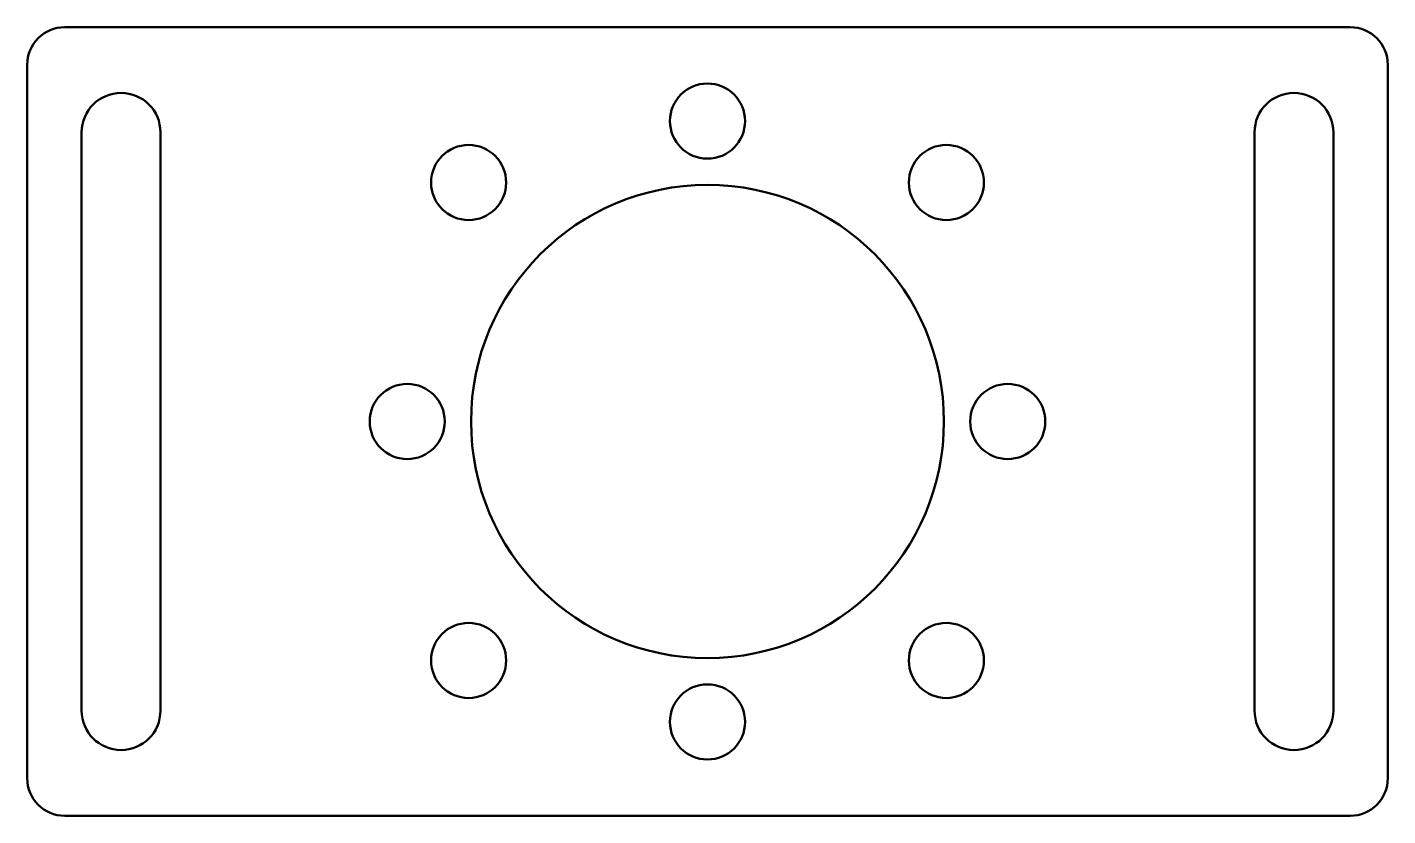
# Model space of a CAD drawing. Header units: millimetres. Extents: x 119.3 to 191.8, y 89.7 to 131.7.
import ezdxf

# ---------------------------------------------------------------- set-up
doc = ezdxf.new("R2010")
doc.units = ezdxf.units.MM
doc.layers.add('Visible (ISO)', color=7, linetype='Continuous', lineweight=50)

msp = doc.modelspace()

# ---------------------------------------------------------------- linework, layer by layer
at = {"layer": 'Visible (ISO)'}
for p, q in [((189.822, 131.673), (121.322, 131.673)), ((119.322, 129.673), (119.322, 91.673)), ((191.822, 91.673), (191.822, 129.673)), ((122.222, 95.273), (122.222, 126.073)), ((126.422, 126.073), (126.422, 95.273)), ((184.722, 95.273), (184.722, 126.073)), ((188.922, 126.073), (188.922, 95.273)), ((121.322, 89.673), (189.822, 89.673))]:
    msp.add_line(p, q, dxfattribs=at)
for centre, radius in [((155.572, 126.673), 2), ((142.844, 123.401), 2), ((168.3, 123.401), 2), ((155.572, 110.673), 12.6), ((139.572, 110.673), 2), ((171.572, 110.673), 2), ((142.844, 97.945), 2), ((168.3, 97.945), 2), ((155.572, 94.673), 2)]:
    msp.add_circle(centre, radius, dxfattribs=at)
for centre, radius, start, end in [((121.322, 129.673), 2, 90, 180), ((189.822, 129.673), 2, 0, 90), ((124.322, 126.073), 2.1, 0, 180), ((186.822, 126.073), 2.1, 0, 180), ((124.322, 95.273), 2.1, 180, 0), ((186.822, 95.273), 2.1, 180, 0), ((121.322, 91.673), 2, 180, 270), ((189.822, 91.673), 2, 270, 0)]:
    msp.add_arc(centre, radius, start, end, dxfattribs=at)

doc.saveas('drawing.dxf')
